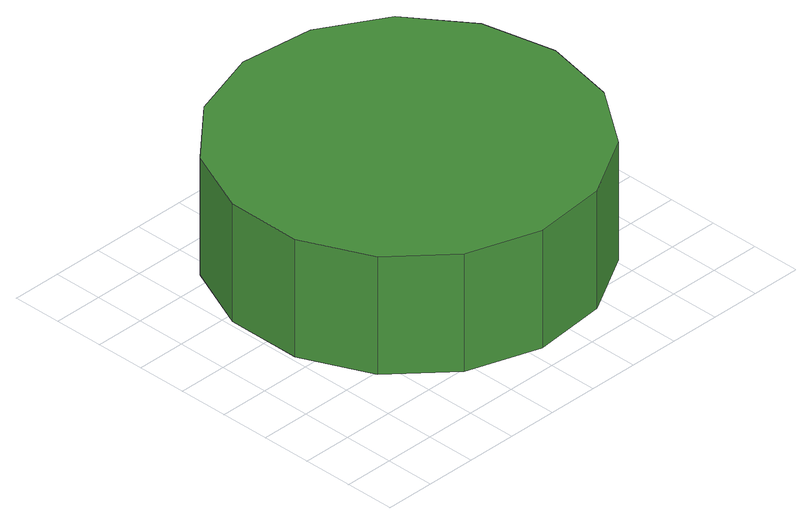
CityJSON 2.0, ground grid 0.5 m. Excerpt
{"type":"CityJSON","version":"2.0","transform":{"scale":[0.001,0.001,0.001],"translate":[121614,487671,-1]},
"CityObjects":{
"tree1":{"type":"SolitaryVegetationObject","attributes":{"function":"something"},"geometry":[{"type":"MultiSurface","lod":"1","boundaries":[[[0,1,2,3,4,5,6,7,8,9,10,11,12,13,14]],[[15,16,17,18,19,20,21,22,23,24,25,26,27,28,29]],[[0,29,28,1]],[[1,28,27,2]],[[2,27,26,3]],[[3,26,25,4]],[[4,25,24,5]],[[5,24,23,6]],[[6,23,22,7]],[[7,22,21,8]],[[8,21,20,9]],[[9,20,19,10]],[[10,19,18,11]],[[11,18,17,12]],[[12,17,16,13]],[[13,16,15,14]],[[14,15,29,0]]]}]}
},
"vertices":[
[4142,2048,1988],[3985,2787,1988],[3541,3398,1988],[2887,3775,1988],[2136,3854,1988],[1418,3621,1988],[857,3115,1988],[550,2426,1988],[550,1670,1988],[857,980,1988],[1418,475,1988],[2136,242,1988],[2887,321,1988],[3541,698,1988],[3985,1309,1988],[3985,1309,751],[3541,698,751],[2887,321,751],[2136,242,751],[1418,475,751],[857,980,751],[550,1670,751],[550,2426,751],[857,3115,751],[1418,3621,751],[2136,3854,751],[2887,3775,751],[3541,3398,751],[3985,2787,751],[4142,2048,751]
]}
